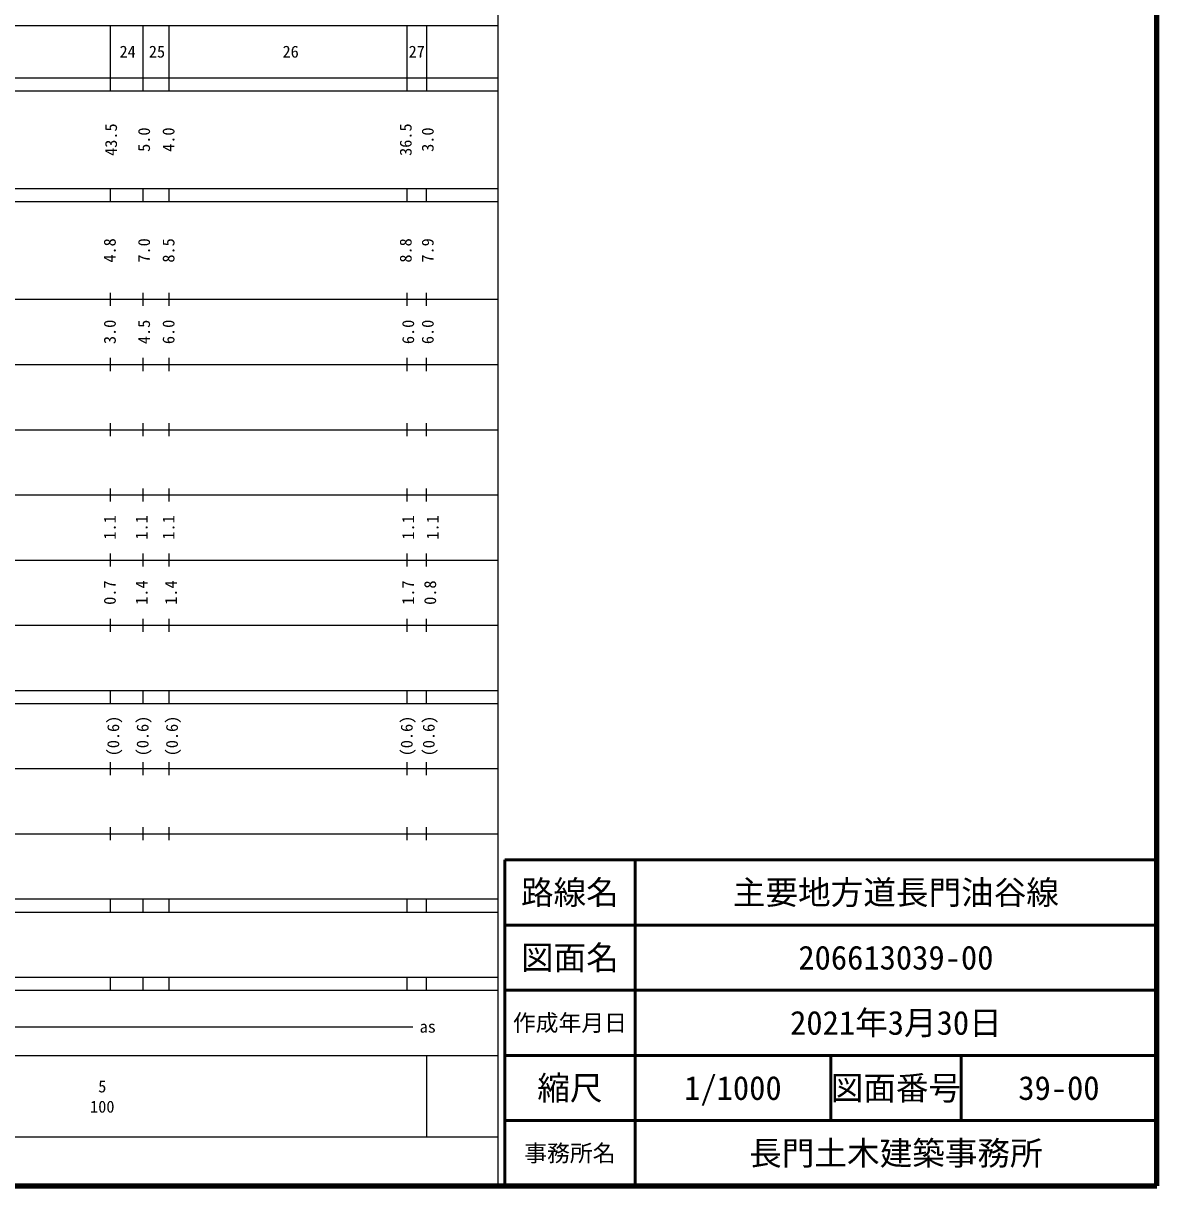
# Model space of a CAD drawing. Units: millimetres on the paper, enlarged 1000 times. Extents: x 40000 to 680000, y 20000 to 380000.
# Drawn here: x 506168 to 680000, y 20000 to 198357 of the extents above; entities that cross this region are included whole.
import ezdxf
from ezdxf.enums import TextEntityAlignment as Align

# ---------------------------------------------------------------- set-up
doc = ezdxf.new("R2010")
doc.units = ezdxf.units.MM
doc.header["$LTSCALE"] = 1000
for name, color, linetype, lineweight in [('M-TTL', 2, 'Continuous', 140), ('M-TTL-BAND', 7, 'Continuous', 25), ('M-TTL-FRAM', 2, 'Continuous', 50), ('M-TTL-LINE', 7, 'Continuous', 50), ('M-TTL-TXT', 7, 'Continuous', 13)]:
    doc.layers.add(name, color=color, linetype=linetype, lineweight=lineweight)
doc.styles.add('ＭＳ ゴシック', font='')
doc.styles.get('ＭＳ ゴシック').set_extended_font_data('MS Gothic')

msp = doc.modelspace()

# ---------------------------------------------------------------- linework, layer by layer
at = {"layer": 'M-TTL'}
for p, q in [((680000, 20000), (680000, 380000)), ((40000, 20000), (680000, 20000))]:
    msp.add_line(p, q, dxfattribs=at)
at = {"layer": 'M-TTL-BAND'}
for p, q in [((579000, 20000), (579000, 370000)), ((68000, 198000), (579000, 198000)), ((519500, 198000), (519500, 188000)), ((524500, 198000), (524500, 188000)), ((528500, 198000), (528500, 188000)), ((565000, 198000), (565000, 188000)), ((568000, 198000), (568000, 188000)), ((40000, 190000), (579000, 190000)), ((40000, 188000), (579000, 188000)), ((40000, 173000), (579000, 173000)), ((519500, 173000), (519500, 171000)), ((524500, 173000), (524500, 171000)), ((528500, 173000), (528500, 171000)), ((565000, 173000), (565000, 171000)), ((568000, 171000), (568000, 173000)), ((40000, 171000), (579000, 171000)), ((519500, 157000), (519500, 155000)), ((524500, 157000), (524500, 155000)), ((528500, 157000), (528500, 155000)), ((565000, 157000), (565000, 155000)), ((568000, 155000), (568000, 157000)), ((40000, 156000), (579000, 156000)), ((519500, 147000), (519500, 145000)), ((524500, 147000), (524500, 145000)), ((528500, 147000), (528500, 145000)), ((565000, 147000), (565000, 145000)), ((568000, 145000), (568000, 147000)), ((46000, 146000), (579000, 146000)), ((52000, 136000), (579000, 136000)), ((519500, 137000), (519500, 135000)), ((524500, 137000), (524500, 135000)), ((528500, 137000), (528500, 135000)), ((565000, 137000), (565000, 135000)), ((568000, 135000), (568000, 137000)), ((519500, 127000), (519500, 125000)), ((524500, 127000), (524500, 125000)), ((528500, 127000), (528500, 125000)), ((565000, 127000), (565000, 125000)), ((568000, 125000), (568000, 127000)), ((46000, 126000), (579000, 126000)), ((52000, 116000), (579000, 116000)), ((519500, 117000), (519500, 115000)), ((524500, 117000), (524500, 115000)), ((528500, 117000), (528500, 115000)), ((565000, 117000), (565000, 115000)), ((568000, 115000), (568000, 117000)), ((46000, 106000), (579000, 106000)), ((519500, 107000), (519500, 105000)), ((524500, 107000), (524500, 105000)), ((528500, 107000), (528500, 105000)), ((565000, 107000), (565000, 105000)), ((568000, 105000), (568000, 107000)), ((40000, 96000), (579000, 96000)), ((519500, 96000), (519500, 94000)), ((524500, 96000), (524500, 94000)), ((528500, 96000), (528500, 94000)), ((565000, 96000), (565000, 94000)), ((568000, 94000), (568000, 96000)), ((40000, 94000), (579000, 94000)), ((49000, 84000), (579000, 84000)), ((519500, 85000), (519500, 83000)), ((524500, 85000), (524500, 83000)), ((528500, 85000), (528500, 83000)), ((565000, 85000), (565000, 83000)), ((568000, 83000), (568000, 85000)), ((519500, 75000), (519500, 73000)), ((524500, 75000), (524500, 73000)), ((528500, 75000), (528500, 73000)), ((565000, 75000), (565000, 73000)), ((568000, 73000), (568000, 75000)), ((40000, 74000), (579000, 74000)), ((40000, 64000), (579000, 64000)), ((519500, 64000), (519500, 62000)), ((524500, 64000), (524500, 62000)), ((528500, 64000), (528500, 62000)), ((565000, 64000), (565000, 62000)), ((568000, 62000), (568000, 64000)), ((40000, 62000), (579000, 62000)), ((40000, 52000), (579000, 52000)), ((519500, 52000), (519500, 50000)), ((524500, 52000), (524500, 50000)), ((528500, 52000), (528500, 50000)), ((565000, 52000), (565000, 50000)), ((568000, 50000), (568000, 52000)), ((40000, 50000), (579000, 50000)), ((70805, 44406), (565903, 44406)), ((40000, 40000), (579000, 40000)), ((568000, 40000), (568000, 27500)), ((68000, 27500), (579000, 27500))]:
    msp.add_line(p, q, dxfattribs=at)
at = {"layer": 'M-TTL-FRAM'}
for p, q in [((680000, 70000), (580000, 70000)), ((580000, 70000), (580000, 20000))]:
    msp.add_line(p, q, dxfattribs=at)
at = {"layer": 'M-TTL-LINE'}
for p, q in [((600000, 70000), (600000, 20000)), ((680000, 60000), (580000, 60000)), ((680000, 50000), (580000, 50000)), ((680000, 40000), (580000, 40000)), ((630000, 40000), (630000, 30000)), ((650000, 40000), (650000, 30000)), ((680000, 30000), (580000, 30000))]:
    msp.add_line(p, q, dxfattribs=at)

# ---------------------------------------------------------------- texts
at = {"layer": 'M-TTL-BAND', "style": 'ＭＳ ゴシック'}
for s, p in [('24', (522175, 194000)), ('25', (526675, 194000)), ('26', (547176, 194000)), ('27', (566510, 194000)), ('as', (568201, 44406)), ('5', (518288, 35238)), ('100', (518288, 32131))]:
    msp.add_text(s, height=1833, dxfattribs=at).set_placement(p, align=Align.MIDDLE_CENTER)
for s, p in [('43.5', (519625, 180500)), ('5.0', (524688, 180500)), ('4.0', (528438, 180500)), ('36.5', (564814, 180500)), ('3.0', (568190, 180500)), ('4.8', (519438, 163500)), ('7.0', (524688, 163500)), ('8.5', (528438, 163500)), ('8.8', (564814, 163500)), ('7.9', (568190, 163500)), ('3.0', (519438, 151000)), ('4.5', (524688, 151000)), ('6.0', (528438, 151000)), ('6.0', (565189, 151000)), ('6.0', (568190, 151000)), ('1.1', (519438, 121000)), ('1.1', (524313, 121000)), ('1.1', (528438, 121000)), ('1.1', (565189, 121000)), ('1.1', (568940, 121000)), ('0.7', (519438, 111000)), ('1.4', (524313, 111000)), ('1.4', (528813, 111000)), ('1.7', (565189, 111000)), ('0.8', (568565, 111000)), ('(0.6)', (519964, 89000)), ('(0.6)', (524464, 89000)), ('(0.6)', (528964, 89000)), ('(0.6)', (564966, 89000)), ('(0.6)', (568341, 89000))]:
    msp.add_text(s, height=1833, rotation=90, dxfattribs=at).set_placement(p, align=Align.MIDDLE_CENTER)
at = {"layer": 'M-TTL-TXT', "style": 'ＭＳ ゴシック'}
for s, height, p in [('路線名', 3666, (590000, 65000)), ('主要地方道長門油谷線', 3666, (640000, 65000)), ('図面名', 3666, (590000, 55000)), ('206613039-00', 3666, (640000, 55000)), ('作成年月日', 2566, (590000, 45000)), ('2021年3月30日', 3666, (640000, 45000)), ('縮尺', 3666, (590000, 35000)), ('1/1000', 3666, (615000, 35000)), ('図面番号', 3666, (640000, 35000)), ('39-00', 3666, (665000, 35000)), ('長門土木建築事務所', 3666, (640000, 25000)), ('事務所名', 2566, (590000, 25000))]:
    msp.add_text(s, height=height, dxfattribs=at).set_placement(p, align=Align.MIDDLE_CENTER)

doc.saveas('drawing.dxf')
